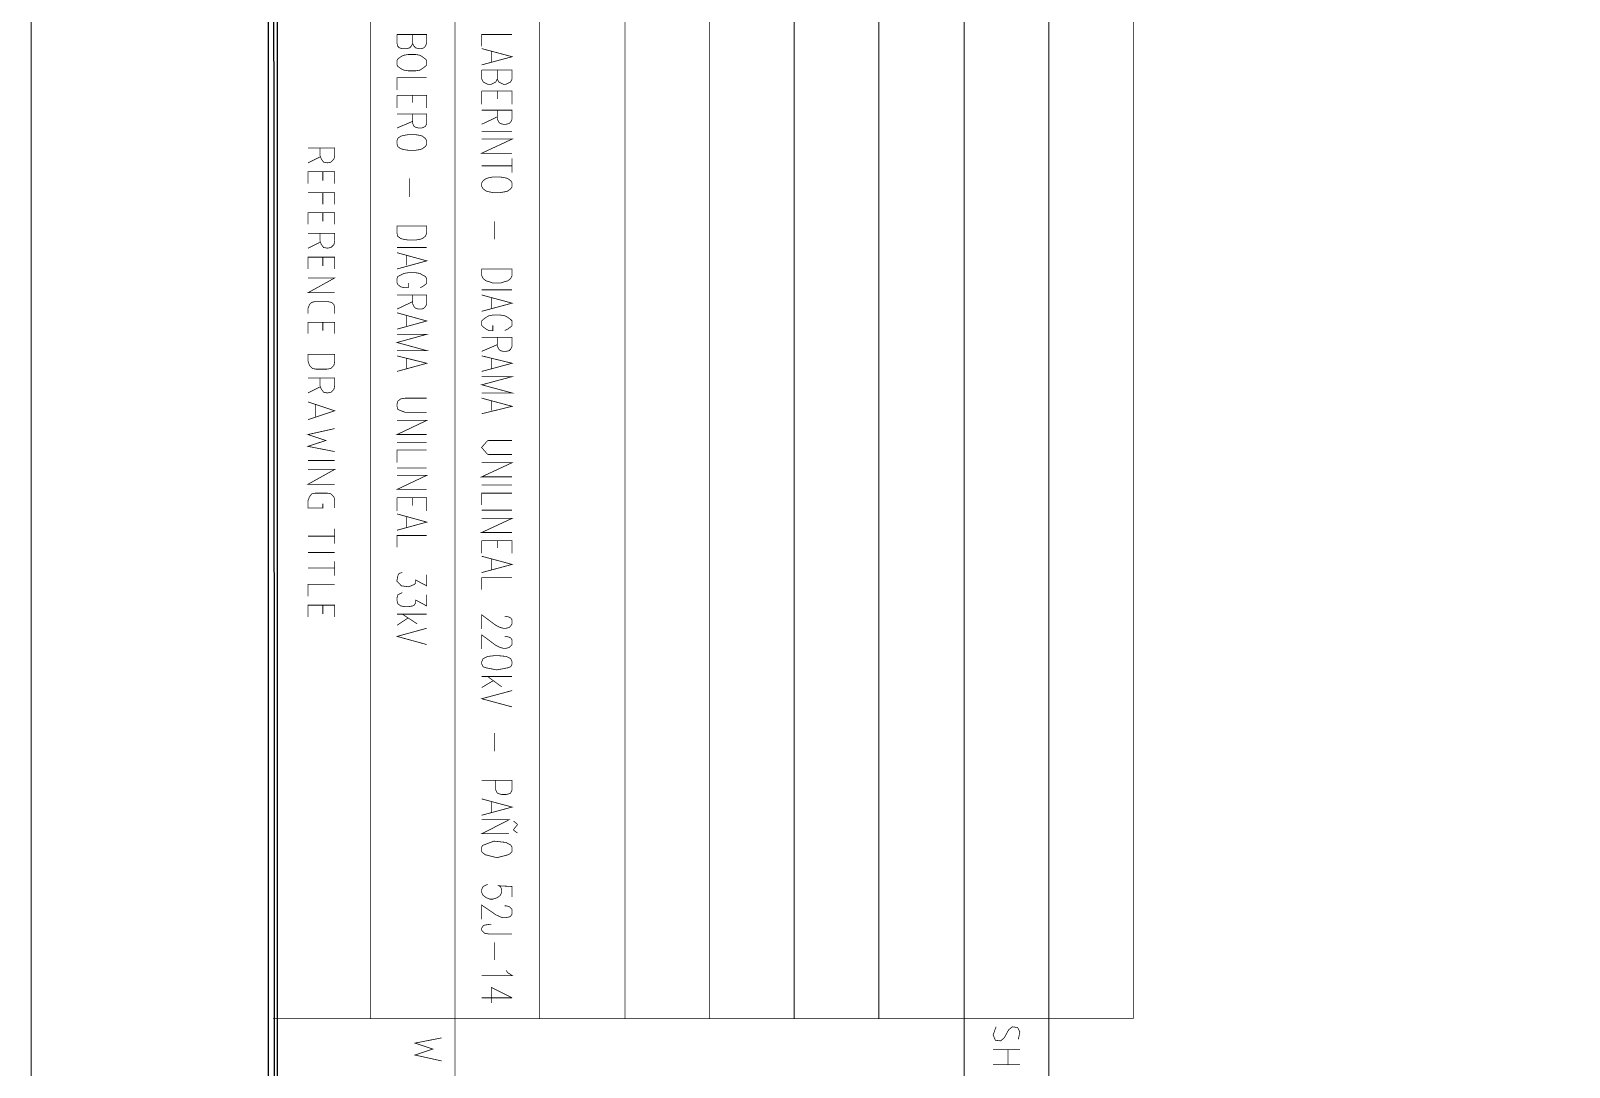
# Model space of a CAD drawing. Extents: x 0.1 to 11.6, y 0.2 to 16.4.
# Drawn here: x 0.125 to 1.852, y 6.025 to 7.188 of the extents above; entities that cross this region are included whole.
import ezdxf

# ---------------------------------------------------------------- set-up
doc = ezdxf.new("R2010")
doc.units = 0
doc.header["$MEASUREMENT"] = 0

msp = doc.modelspace()

# ---------------------------------------------------------------- linework, layer by layer
at = {"color": 0, "const_width": 0.000833}
for points in [[(0.125, 0.1875), (11.5667, 0.1875), (11.5667, 16.3633), (0.125, 16.3633), (0.125, 0.1875)], [(0.569174, 7.155), (0.567492, 7.15662), (0.564182, 7.15912), (0.561686, 7.16081), (0.55664, 7.16168), (0.54834, 7.16168), (0.543349, 7.16081), (0.539985, 7.15912), (0.536675, 7.15662), (0.535807, 7.155), (0.535807, 7.15001), (0.536675, 7.14833), (0.539985, 7.14583), (0.543349, 7.14415), (0.54834, 7.14333), (0.55664, 7.14333), (0.561686, 7.14415), (0.564182, 7.14583), (0.567492, 7.14833), (0.569174, 7.15001), (0.569174, 7.155)], [(0.569174, 7.065), (0.567492, 7.06749), (0.564182, 7.06999), (0.561686, 7.07081), (0.55664, 7.07167), (0.54834, 7.07167), (0.543349, 7.07081), (0.539985, 7.06999), (0.536675, 7.06749), (0.535807, 7.065), (0.535807, 7.06082), (0.536675, 7.05832), (0.539985, 7.05583), (0.543349, 7.05496), (0.54834, 7.05414), (0.55664, 7.05414), (0.561686, 7.05496), (0.564182, 7.05583), (0.567492, 7.05832), (0.569174, 7.06082), (0.569174, 7.065)], [(0.664985, 7.01747), (0.663357, 7.01997), (0.659993, 7.02246), (0.656685, 7.02333), (0.651693, 7.02414), (0.643338, 7.02414), (0.63916, 7.02333), (0.635851, 7.02246), (0.632488, 7.01997), (0.63086, 7.01747), (0.63086, 7.01335), (0.632488, 7.01079), (0.635851, 7.00831), (0.63916, 7.00749), (0.643338, 7.00667), (0.651693, 7.00667), (0.656685, 7.00749), (0.659993, 7.00831), (0.663357, 7.01079), (0.664985, 7.01335), (0.664985, 7.01747)], [(0.535807, 6.96913), (0.569174, 6.96913), (0.569174, 6.96083), (0.567492, 6.95747), (0.564182, 6.95497), (0.561686, 6.95415), (0.55664, 6.95335), (0.54834, 6.95335), (0.543349, 6.95415), (0.539985, 6.95497), (0.536675, 6.95747), (0.535807, 6.96083), (0.535807, 6.96913)], [(0.63086, 6.92085), (0.664985, 6.92085), (0.664985, 6.91331), (0.663357, 6.91), (0.659993, 6.9075), (0.656685, 6.90663), (0.651693, 6.905), (0.643338, 6.905), (0.63916, 6.90663), (0.635851, 6.9075), (0.632488, 6.91), (0.63086, 6.91331), (0.63086, 6.92085)], [(0.435818, 6.82497), (0.435818, 6.81749), (0.4375, 6.8125), (0.44081, 6.80914), (0.444988, 6.80832), (0.456651, 6.80832), (0.461643, 6.80914), (0.465007, 6.8125), (0.465821, 6.81749), (0.465821, 6.82497), (0.435818, 6.82497)], [(0.664985, 6.47999), (0.663357, 6.48335), (0.658311, 6.48583), (0.650011, 6.48665), (0.645019, 6.48665), (0.637478, 6.48583), (0.632488, 6.48335), (0.63086, 6.47999), (0.63086, 6.47749), (0.632488, 6.47418), (0.635633, 6.47304), (0.64784, 6.47071), (0.660101, 6.47304), (0.663357, 6.47418), (0.664985, 6.47749), (0.664985, 6.47999)], [(0.664985, 6.27165), (0.663357, 6.27414), (0.659993, 6.27582), (0.658311, 6.27696), (0.644532, 6.27843), (0.63189, 6.27365), (0.63086, 6.27165), (0.63086, 6.26665), (0.632488, 6.26497), (0.634603, 6.26324), (0.647894, 6.25982), (0.661187, 6.26329), (0.663357, 6.26497), (0.664985, 6.26665), (0.664985, 6.27165)]]:
    msp.add_lwpolyline(points, close=True, dxfattribs=at)
at = {"color": 0}
for points in [[(0.401693, 16.04), (0.391656, 16.05), (0.401693, 0.554144)], [(0.391656, 16.05), (0.401693, 0.554144), (0.391656, 0.543294)]]:
    msp.add_lwpolyline(points, close=True, dxfattribs=at)
at = {"color": 0, "const_width": 0.000833}
for points in [[(0.50586, 11.3108), (0.50586, 6.07915)], [(0.600857, 11.3108), (0.600857, 6.07915)], [(0.695856, 11.3108), (0.695856, 6.07915)], [(0.791667, 11.3108), (0.791667, 6.07915)], [(0.886664, 11.3108), (0.886664, 6.07915)], [(0.981663, 11.3108), (0.981663, 6.07915)], [(1.07666, 11.3108), (1.07666, 6.07915)], [(1.17253, 11.3108), (1.17253, 6.07915)], [(1.26752, 11.3108), (1.26752, 0.54834)], [(1.36252, 11.3108), (1.36252, 6.07915)], [(0.535807, 7.18414), (0.569174, 7.18414), (0.569174, 7.17415), (0.567492, 7.17085), (0.56581, 7.16917), (0.563314, 7.16829), (0.560004, 7.16829), (0.55664, 7.16917), (0.555012, 7.17085), (0.553331, 7.17415), (0.553331, 7.18414)], [(0.553331, 7.17415), (0.55165, 7.17085), (0.550022, 7.16917), (0.546658, 7.16829), (0.541667, 7.16829), (0.538357, 7.16917), (0.536675, 7.17085), (0.535807, 7.17415), (0.535807, 7.18414)], [(0.664985, 7.18414), (0.63086, 7.18414), (0.63086, 7.17085)], [(0.63086, 7.16829), (0.664985, 7.15918), (0.63086, 7.15001)], [(0.641656, 7.16499), (0.641656, 7.15332)], [(0.569174, 7.13579), (0.535807, 7.13579), (0.535807, 7.12164)], [(0.63086, 7.14415), (0.664985, 7.14415), (0.664985, 7.13417), (0.663357, 7.13081), (0.658311, 7.12831), (0.655003, 7.12831), (0.650011, 7.13081), (0.648329, 7.13417), (0.648329, 7.14415)], [(0.648329, 7.13417), (0.646647, 7.13081), (0.641656, 7.12831), (0.637478, 7.12831), (0.632488, 7.13081), (0.63086, 7.13417), (0.63086, 7.14415)], [(0.535807, 7.11583), (0.569174, 7.11583), (0.569174, 7.10167)], [(0.535807, 7.11583), (0.535807, 7.10167)], [(0.553331, 7.11583), (0.553331, 7.10747)], [(0.63086, 7.12082), (0.664985, 7.12082), (0.664985, 7.10579)], [(0.63086, 7.12082), (0.63086, 7.10579)], [(0.648329, 7.12082), (0.648329, 7.11165)], [(0.63086, 7.09918), (0.664985, 7.09918), (0.664985, 7.08914), (0.663357, 7.08583), (0.661675, 7.08415), (0.658311, 7.08333), (0.655003, 7.08333), (0.651693, 7.08415), (0.650011, 7.08583), (0.648329, 7.08914), (0.648329, 7.09918)], [(0.535807, 7.095), (0.569174, 7.095), (0.569174, 7.08415), (0.567492, 7.08083), (0.56581, 7.07997), (0.563314, 7.07915), (0.560004, 7.07915), (0.55664, 7.07997), (0.555012, 7.08083), (0.553331, 7.08415), (0.553331, 7.095)], [(0.553331, 7.08664), (0.535807, 7.07915)], [(0.648329, 7.09164), (0.63086, 7.08333)], [(0.63086, 7.06668), (0.664985, 7.06668), (0.63086, 7.05083), (0.664985, 7.05083)], [(0.664985, 7.07497), (0.63086, 7.07497)], [(0.435818, 7.05664), (0.465821, 7.05664), (0.465821, 7.04833)], [(0.449164, 7.04665), (0.435818, 7.03999)], [(0.449164, 7.04833), (0.449164, 7.05664)], [(0.449164, 7.04833), (0.450846, 7.04417), (0.453342, 7.04081), (0.457519, 7.03999), (0.461643, 7.04081), (0.465007, 7.04417), (0.465821, 7.04833)], [(0.435818, 7.01665), (0.435818, 7.03), (0.465821, 7.03), (0.465821, 7.01665)], [(0.452474, 7.01997), (0.452474, 7.03)], [(0.664985, 7.03668), (0.63086, 7.03668)], [(0.664985, 7.04497), (0.664985, 7.02914)], [(0.550022, 7.02246), (0.550022, 7.00163)], [(0.435818, 7.00667), (0.465821, 7.00667), (0.465821, 6.99333)], [(0.452474, 7.00667), (0.452474, 6.99333)], [(0.435818, 6.97081), (0.435818, 6.98415), (0.465821, 6.98415), (0.465821, 6.97081)], [(0.452474, 6.97418), (0.452474, 6.98415)], [(0.435818, 6.96083), (0.465821, 6.96083), (0.465821, 6.95247)], [(0.449164, 6.95247), (0.449164, 6.96083)], [(0.645019, 6.97418), (0.645019, 6.95415)], [(0.449164, 6.95085), (0.435818, 6.94417)], [(0.449164, 6.95247), (0.450846, 6.94829), (0.453342, 6.94499), (0.457519, 6.94417), (0.461643, 6.94499), (0.465007, 6.94829), (0.465821, 6.95247)], [(0.569174, 6.94499), (0.535807, 6.94499)], [(0.435818, 6.92085), (0.435818, 6.93414), (0.465821, 6.93414), (0.465821, 6.92085)], [(0.452474, 6.92415), (0.452474, 6.93414)], [(0.535807, 6.93913), (0.569174, 6.92996), (0.535807, 6.92085)], [(0.546658, 6.93582), (0.546658, 6.92497)], [(0.435818, 6.91081), (0.465821, 6.91081), (0.435818, 6.89415), (0.465821, 6.89415)], [(0.561686, 6.90001), (0.564182, 6.90082), (0.567492, 6.90332), (0.569174, 6.905), (0.569174, 6.91), (0.567492, 6.91249), (0.564182, 6.91417), (0.561686, 6.91581), (0.55664, 6.91667), (0.54834, 6.91667), (0.543349, 6.91581), (0.536675, 6.91249), (0.535807, 6.91), (0.535807, 6.905), (0.536675, 6.90332), (0.539985, 6.90082), (0.543349, 6.90001), (0.54834, 6.90001), (0.54834, 6.905)], [(0.535807, 6.89165), (0.569174, 6.89165), (0.569174, 6.88167), (0.567492, 6.87831), (0.56581, 6.87663), (0.563314, 6.87582), (0.560004, 6.87582), (0.55664, 6.87663), (0.555012, 6.87831), (0.553331, 6.88167), (0.553331, 6.89165)], [(0.664985, 6.89746), (0.63086, 6.89746)], [(0.63086, 6.89165), (0.664985, 6.88249), (0.63086, 6.87332)], [(0.44336, 6.88417), (0.439996, 6.88331), (0.4375, 6.88081), (0.435818, 6.87668)], [(0.435818, 6.87082), (0.435818, 6.87663)], [(0.44336, 6.88417), (0.458333, 6.88417)], [(0.465821, 6.87668), (0.465007, 6.88081), (0.462511, 6.88331), (0.458333, 6.88417)], [(0.465821, 6.87668), (0.465821, 6.87082)], [(0.553331, 6.88417), (0.535807, 6.87582)], [(0.641656, 6.88835), (0.641656, 6.87663)], [(0.435818, 6.84831), (0.435818, 6.86083), (0.465821, 6.86083), (0.465821, 6.84831)], [(0.452474, 6.85167), (0.452474, 6.86083)], [(0.535807, 6.87164), (0.569174, 6.86247), (0.535807, 6.85331)], [(0.546658, 6.86833), (0.546658, 6.85667)], [(0.656685, 6.85167), (0.659993, 6.85331), (0.663357, 6.85579), (0.664985, 6.85747), (0.664985, 6.86247), (0.663357, 6.86415), (0.659993, 6.86664), (0.656685, 6.86833), (0.651693, 6.86914), (0.643338, 6.86914), (0.63916, 6.86833), (0.635851, 6.86664), (0.632488, 6.86415), (0.63086, 6.86247), (0.63086, 6.85747), (0.632488, 6.85579), (0.635851, 6.85331), (0.63916, 6.85167), (0.643338, 6.85167), (0.643338, 6.85747)], [(0.535807, 6.8475), (0.569174, 6.8475), (0.535807, 6.83832), (0.569174, 6.82915), (0.535807, 6.82915)], [(0.63086, 6.84413), (0.664985, 6.84413), (0.664985, 6.83415), (0.663357, 6.83083), (0.661675, 6.82915), (0.658311, 6.82835), (0.655003, 6.82835), (0.651693, 6.82915), (0.650011, 6.83083), (0.648329, 6.83415), (0.648329, 6.84413)], [(0.535807, 6.82329), (0.569174, 6.815), (0.535807, 6.80583)], [(0.648329, 6.83583), (0.63086, 6.82835)], [(0.63086, 6.82329), (0.664985, 6.815), (0.63086, 6.80583)], [(0.546658, 6.81999), (0.546658, 6.80914)], [(0.641656, 6.81999), (0.641656, 6.80914)], [(0.435818, 6.79833), (0.465821, 6.79833), (0.465821, 6.78999)], [(0.449164, 6.78831), (0.435818, 6.78163)], [(0.449164, 6.78999), (0.449164, 6.79833)], [(0.449164, 6.78999), (0.450846, 6.78581), (0.453342, 6.7825), (0.457519, 6.78163), (0.461643, 6.7825), (0.465007, 6.78581), (0.465821, 6.78999)], [(0.63086, 6.79997), (0.664985, 6.79997), (0.63086, 6.79081), (0.664985, 6.78163), (0.63086, 6.78163)], [(0.435818, 6.77165), (0.465821, 6.76167), (0.435818, 6.75168)], [(0.569174, 6.77582), (0.544976, 6.77582), (0.539985, 6.77501), (0.536675, 6.77246), (0.535807, 6.76915), (0.535807, 6.76665), (0.536675, 6.76329), (0.539985, 6.76167), (0.544976, 6.75999), (0.569174, 6.75999)], [(0.63086, 6.77582), (0.664985, 6.76665), (0.63086, 6.75831)], [(0.641656, 6.77246), (0.641656, 6.76167)], [(0.444174, 6.75499), (0.444174, 6.76915)], [(0.465821, 6.74164), (0.435818, 6.73497), (0.455838, 6.72831), (0.435818, 6.72168), (0.465821, 6.71582)], [(0.535807, 6.75082), (0.569174, 6.75082), (0.535807, 6.73497), (0.569174, 6.73497)], [(0.569174, 6.72581), (0.535807, 6.72581)], [(0.664985, 6.72831), (0.639974, 6.72831), (0.637532, 6.72819), (0.630697, 6.72043), (0.637532, 6.71262), (0.639974, 6.71251), (0.664985, 6.71251)], [(0.435818, 6.70583), (0.465821, 6.70583)], [(0.569174, 6.7175), (0.535807, 6.7175), (0.535807, 6.70335)], [(0.63086, 6.70335), (0.664985, 6.70335), (0.63086, 6.6875), (0.664985, 6.6875)], [(0.435818, 6.69581), (0.465821, 6.69581), (0.435818, 6.67914), (0.465821, 6.67914)], [(0.535807, 6.68913), (0.569174, 6.68913), (0.535807, 6.67333), (0.569174, 6.67333)], [(0.569174, 6.69749), (0.535807, 6.69749)], [(0.444174, 6.66917), (0.439996, 6.66835), (0.4375, 6.66499), (0.435818, 6.66081)], [(0.444174, 6.66917), (0.457519, 6.66917)], [(0.465821, 6.66081), (0.465007, 6.66499), (0.461643, 6.66835), (0.457519, 6.66917)], [(0.664985, 6.67833), (0.63086, 6.67833)], [(0.664985, 6.66917), (0.63086, 6.66917), (0.63086, 6.65582)], [(0.452474, 6.6575), (0.452474, 6.6525), (0.435818, 6.6525), (0.435818, 6.66081)], [(0.465821, 6.66081), (0.465821, 6.6525)], [(0.535807, 6.66417), (0.569174, 6.66417), (0.569174, 6.64914)], [(0.535807, 6.66417), (0.535807, 6.64914)], [(0.553331, 6.66417), (0.553331, 6.655)], [(0.664985, 6.65001), (0.63086, 6.65001)], [(0.535807, 6.64583), (0.569174, 6.63667), (0.535807, 6.6275)], [(0.546658, 6.64247), (0.546658, 6.63081)], [(0.63086, 6.64085), (0.664985, 6.64085), (0.63086, 6.625), (0.664985, 6.625)], [(0.435818, 6.62082), (0.465821, 6.62082)], [(0.465821, 6.62918), (0.465821, 6.61247)], [(0.569174, 6.62164), (0.535807, 6.62164), (0.535807, 6.60835)], [(0.63086, 6.61583), (0.664985, 6.61583), (0.664985, 6.60167)], [(0.63086, 6.61583), (0.63086, 6.60167)], [(0.648329, 6.61583), (0.648329, 6.60747)], [(0.435818, 6.60249), (0.465821, 6.60249)], [(0.63086, 6.59831), (0.664985, 6.58914), (0.63086, 6.57997)], [(0.435818, 6.58501), (0.465821, 6.58501)], [(0.465821, 6.5925), (0.465821, 6.57667)], [(0.641656, 6.595), (0.641656, 6.58333)], [(0.465821, 6.56668), (0.435818, 6.56668), (0.435818, 6.55333)], [(0.569174, 6.57747), (0.569174, 6.565), (0.55664, 6.57167), (0.55664, 6.56831), (0.555393, 6.56674), (0.549046, 6.56401), (0.540582, 6.56511), (0.535536, 6.57047), (0.537001, 6.57753), (0.538357, 6.57915), (0.541667, 6.57997)], [(0.664985, 6.57417), (0.63086, 6.57417), (0.63086, 6.56082)], [(0.569174, 6.55501), (0.569174, 6.54249), (0.55664, 6.54915), (0.55664, 6.54585), (0.555012, 6.54329), (0.553331, 6.54249), (0.54834, 6.54167), (0.544976, 6.54167), (0.539985, 6.54249), (0.536675, 6.54497), (0.535807, 6.54833), (0.535807, 6.55165), (0.536675, 6.55501), (0.541667, 6.55751)], [(0.435818, 6.53), (0.435818, 6.54335), (0.465821, 6.54335), (0.465821, 6.53)], [(0.452474, 6.53331), (0.452474, 6.54335)], [(0.569174, 6.53331), (0.535807, 6.53331)], [(0.54834, 6.52914), (0.535807, 6.52083)], [(0.558322, 6.52246), (0.541667, 6.53331)], [(0.656685, 6.53082), (0.658311, 6.53082), (0.661675, 6.53), (0.663357, 6.52914), (0.664985, 6.52664), (0.664985, 6.52251), (0.663357, 6.51997), (0.661675, 6.51833), (0.658311, 6.51747), (0.655003, 6.51747), (0.651693, 6.51833), (0.646647, 6.52083), (0.63086, 6.5325), (0.63086, 6.51665)], [(0.569174, 6.51747), (0.535807, 6.50831), (0.569174, 6.49914)], [(0.656685, 6.50831), (0.658311, 6.50831), (0.661675, 6.50749), (0.663357, 6.50667), (0.664985, 6.50418), (0.664985, 6.49914), (0.661675, 6.49582), (0.658311, 6.49501), (0.655003, 6.49501), (0.651693, 6.49582), (0.646647, 6.49832), (0.63086, 6.50999), (0.63086, 6.49414)], [(0.664985, 6.46332), (0.63086, 6.46332)], [(0.653321, 6.45167), (0.637478, 6.46332)], [(0.664985, 6.44749), (0.63086, 6.43832), (0.664985, 6.42914)], [(0.643338, 6.45833), (0.63086, 6.45085)], [(0.645019, 6.40001), (0.645019, 6.37918)], [(0.63086, 6.34668), (0.664985, 6.34668), (0.664985, 6.33583), (0.663357, 6.33247), (0.661675, 6.33165), (0.658311, 6.33083), (0.653321, 6.33083), (0.650011, 6.33165), (0.648329, 6.33247), (0.646647, 6.33583), (0.646647, 6.34668)], [(0.63086, 6.32585), (0.664985, 6.31668), (0.63086, 6.30751)], [(0.641656, 6.32249), (0.641656, 6.31082)], [(0.63086, 6.30246), (0.661675, 6.30246), (0.63086, 6.28668), (0.661675, 6.28668)], [(0.666667, 6.30083), (0.670844, 6.29747), (0.670844, 6.29665), (0.666667, 6.29167), (0.666667, 6.29081), (0.670844, 6.28749)], [(0.664985, 6.21582), (0.664985, 6.22749), (0.650011, 6.22831), (0.651693, 6.22749), (0.653321, 6.22418), (0.653321, 6.22081), (0.651693, 6.2175), (0.648329, 6.215), (0.643338, 6.21332), (0.639974, 6.21332), (0.635851, 6.215), (0.632488, 6.2175), (0.63086, 6.22081), (0.63086, 6.22418), (0.632488, 6.22749), (0.637478, 6.22999)], [(0.656685, 6.20583), (0.658311, 6.20583), (0.661675, 6.20497), (0.664985, 6.20167), (0.664985, 6.19667), (0.663357, 6.19417), (0.661675, 6.19331), (0.658311, 6.19249), (0.655003, 6.19249), (0.651693, 6.19331), (0.646647, 6.19581), (0.63086, 6.20665), (0.63086, 6.19081)], [(0.664985, 6.17415), (0.63916, 6.17415), (0.634169, 6.17497), (0.63086, 6.17833), (0.63086, 6.18083), (0.632488, 6.18332), (0.634169, 6.18414), (0.63916, 6.185), (0.641656, 6.185)], [(0.645019, 6.16499), (0.645019, 6.14497)], [(0.658311, 6.13331), (0.659993, 6.13081), (0.664985, 6.1275), (0.63086, 6.1275)], [(0.664985, 6.10249), (0.641656, 6.11415), (0.641656, 6.09668)], [(0.664985, 6.10249), (0.63086, 6.10249)], [(1.36252, 6.07915), (0.396647, 6.07915)], [(0.600857, 6.07915), (0.600857, 5.35167)], [(1.17253, 6.07915), (1.17253, 5.35167)], [(1.20833, 6.06999), (1.20502, 6.06082)], [(1.23334, 6.05583), (1.23503, 6.06413), (1.23248, 6.06917), (1.22667, 6.06999), (1.22249, 6.06668), (1.2175, 6.05751)], [(0.585829, 6.05751), (0.555826, 6.05165), (0.575846, 6.04497), (0.555826, 6.03831), (0.585829, 6.03163)], [(1.20502, 6.06082), (1.20752, 6.05496), (1.21332, 6.05414), (1.2175, 6.05751)], [(1.20502, 6.04417), (1.23503, 6.04417)], [(1.22168, 6.04417), (1.22168, 6.0275)], [(1.23503, 6.0275), (1.20502, 6.0275)]]:
    msp.add_lwpolyline(points, dxfattribs=at)

doc.saveas('drawing.dxf')
